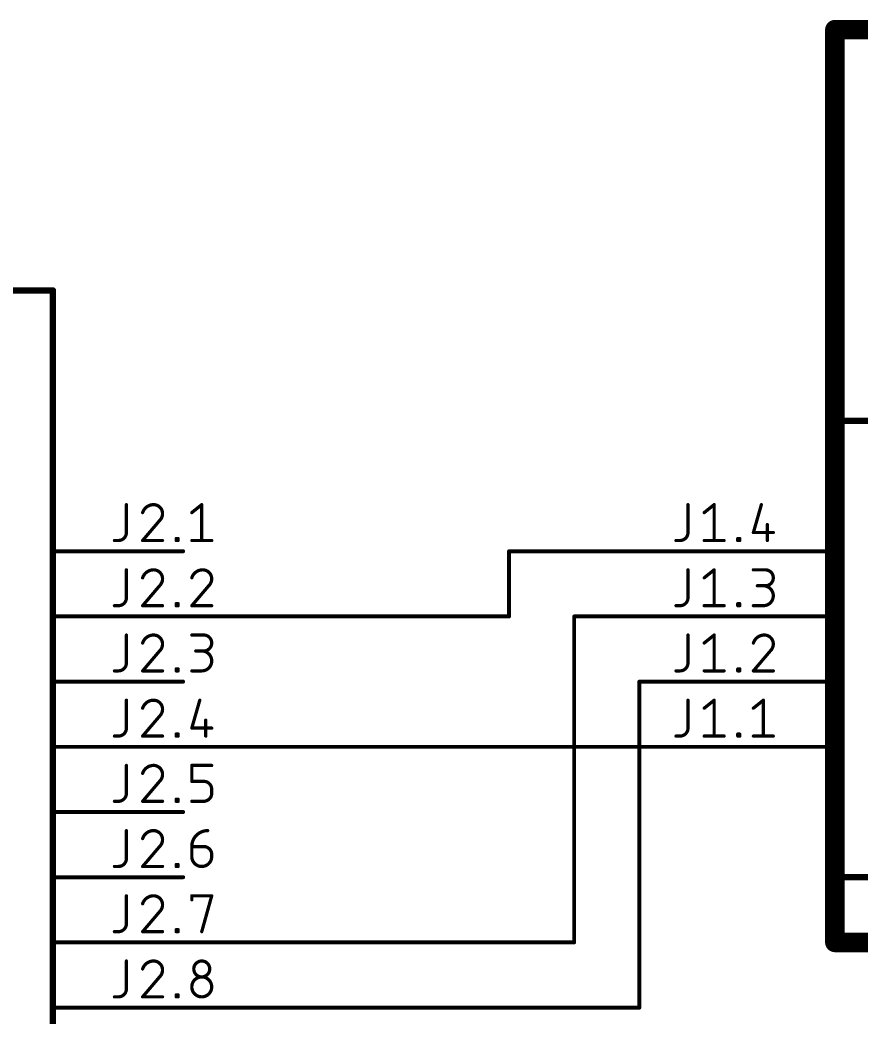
# Model space of a CAD drawing. Extents: x -56 to 205, y -3 to 177.
# Drawn here: x 80 to 112.78, y 65.67 to 104.52 of the extents above; entities that cross this region are included whole.
import ezdxf

# ---------------------------------------------------------------- set-up
doc = ezdxf.new("R2010")
doc.units = 0
for name, color, linetype in [('90', 214, 'CONTINUOUS'), ('91', 94, 'CONTINUOUS'), ('94', 14, 'CONTINUOUS'), ('95', 250, 'CONTINUOUS')]:
    doc.layers.add(name, color=color, linetype=linetype)

msp = doc.modelspace()

# ---------------------------------------------------------------- linework, layer by layer
at = {"layer": '90', "const_width": 0.762}
for points in [[(187.96, 104.14), (111.76, 104.14)], [(111.76, 104.14), (111.76, 68.58)], [(111.76, 68.58), (187.96, 68.58)]]:
    msp.add_lwpolyline(points, dxfattribs=at)
at = {"layer": '90', "const_width": 0.381}
for points in [[(111.76, 104.3305, 1), (111.76, 103.9495)], [(111.9505, 104.14, 1), (111.5695, 104.14)], [(111.76, 68.7705, 1), (111.76, 68.3895)], [(111.5695, 68.58, 1), (111.9505, 68.58)]]:
    msp.add_lwpolyline(points, format="xyb", dxfattribs=at)
at = {"layer": '91', "const_width": 0.1524}
for points in [[(106.68, 83.82), (99.06, 83.82)], [(99.06, 83.82), (99.06, 81.28)], [(99.06, 81.28), (86.36, 81.28)], [(106.68, 81.28), (101.6, 81.28)], [(101.6, 81.28), (101.6, 68.58)], [(104.14, 66.04), (104.14, 78.74)], [(104.14, 78.74), (106.68, 78.74)], [(86.36, 76.2), (106.68, 76.2)], [(101.6, 68.58), (86.36, 68.58)], [(86.36, 66.04), (104.14, 66.04)]]:
    msp.add_lwpolyline(points, dxfattribs=at)
at = {"layer": '91', "const_width": 0.0762}
for points in [[(99.06, 83.8581, 1), (99.06, 83.7819)], [(99.0981, 83.82, 1), (99.0219, 83.82)], [(106.68, 83.7819, 1), (106.68, 83.8581)], [(86.36, 81.3181, 1), (86.36, 81.2419)], [(99.0219, 81.28, 1), (99.0981, 81.28)], [(99.06, 81.2419, 1), (99.06, 81.3181)], [(101.6, 81.3181, 1), (101.6, 81.2419)], [(101.6381, 81.28, 1), (101.5619, 81.28)], [(106.68, 81.2419, 1), (106.68, 81.3181)], [(104.1781, 78.74, 1), (104.1019, 78.74)], [(104.14, 78.7781, 1), (104.14, 78.7019)], [(106.68, 78.7019, 1), (106.68, 78.7781)], [(86.36, 76.2381, 1), (86.36, 76.1619)], [(106.68, 76.1619, 1), (106.68, 76.2381)], [(86.36, 68.6181, 1), (86.36, 68.5419)], [(101.5619, 68.58, 1), (101.6381, 68.58)], [(101.6, 68.5419, 1), (101.6, 68.6181)], [(86.36, 66.0781, 1), (86.36, 66.0019)], [(104.1019, 66.04, 1), (104.1781, 66.04)], [(104.14, 66.0019, 1), (104.14, 66.0781)]]:
    msp.add_lwpolyline(points, format="xyb", dxfattribs=at)
at = {"layer": '94'}
for points, const_width in [([(53.34, 93.98), (81.28, 93.98)], 0.254), ([(81.28, 93.98), (81.28, 35.56)], 0.254), ([(111.76, 88.9), (170.18, 88.9)], 0.254), ([(111.76, 71.12), (111.76, 88.9)], 0.254), ([(86.36, 83.82), (81.28, 83.82)], 0.1524), ([(106.68, 83.82), (111.76, 83.82)], 0.1524), ([(86.36, 81.28), (81.28, 81.28)], 0.1524), ([(106.68, 81.28), (111.76, 81.28)], 0.1524), ([(86.36, 78.74), (81.28, 78.74)], 0.1524), ([(106.68, 78.74), (111.76, 78.74)], 0.1524), ([(86.36, 76.2), (81.28, 76.2)], 0.1524), ([(106.68, 76.2), (111.76, 76.2)], 0.1524), ([(86.36, 73.66), (81.28, 73.66)], 0.1524), ([(86.36, 71.12), (81.28, 71.12)], 0.1524), ([(170.18, 71.12), (111.76, 71.12)], 0.254), ([(86.36, 68.58), (81.28, 68.58)], 0.1524), ([(86.36, 66.04), (81.28, 66.04)], 0.1524)]:
    msp.add_lwpolyline(points, dxfattribs=dict(at, const_width=const_width))
for points, const_width in [([(81.3435, 93.98, 1), (81.2165, 93.98)], 0.127), ([(81.28, 93.9165, 1), (81.28, 94.0435)], 0.127), ([(111.76, 88.9635, 1), (111.76, 88.8365)], 0.127), ([(111.8235, 88.9, 1), (111.6965, 88.9)], 0.127), ([(81.28, 83.8581, 1), (81.28, 83.7819)], 0.0762), ([(86.36, 83.7819, 1), (86.36, 83.8581)], 0.0762), ([(106.68, 83.8581, 1), (106.68, 83.7819)], 0.0762), ([(111.76, 83.7819, 1), (111.76, 83.8581)], 0.0762), ([(81.28, 81.3181, 1), (81.28, 81.2419)], 0.0762), ([(86.36, 81.2419, 1), (86.36, 81.3181)], 0.0762), ([(106.68, 81.3181, 1), (106.68, 81.2419)], 0.0762), ([(111.76, 81.2419, 1), (111.76, 81.3181)], 0.0762), ([(81.28, 78.7781, 1), (81.28, 78.7019)], 0.0762), ([(86.36, 78.7019, 1), (86.36, 78.7781)], 0.0762), ([(106.68, 78.7781, 1), (106.68, 78.7019)], 0.0762), ([(111.76, 78.7019, 1), (111.76, 78.7781)], 0.0762), ([(81.28, 76.2381, 1), (81.28, 76.1619)], 0.0762), ([(86.36, 76.1619, 1), (86.36, 76.2381)], 0.0762), ([(106.68, 76.2381, 1), (106.68, 76.1619)], 0.0762), ([(111.76, 76.1619, 1), (111.76, 76.2381)], 0.0762), ([(81.28, 73.6981, 1), (81.28, 73.6219)], 0.0762), ([(86.36, 73.6219, 1), (86.36, 73.6981)], 0.0762), ([(81.28, 71.1581, 1), (81.28, 71.0819)], 0.0762), ([(86.36, 71.0819, 1), (86.36, 71.1581)], 0.0762), ([(111.76, 71.1835, 1), (111.76, 71.0565)], 0.127), ([(111.6965, 71.12, 1), (111.8235, 71.12)], 0.127), ([(81.28, 68.6181, 1), (81.28, 68.5419)], 0.0762), ([(86.36, 68.5419, 1), (86.36, 68.6181)], 0.0762), ([(81.28, 66.0781, 1), (81.28, 66.0019)], 0.0762), ([(86.36, 66.0019, 1), (86.36, 66.0781)], 0.0762)]:
    msp.add_lwpolyline(points, format="xyb", dxfattribs=dict(at, const_width=const_width))
at = {"layer": '95'}
for points, const_width in [([(84.1777, 85.6361, 1), (84.1142, 85.6361)], 0.0635), ([(85.2056, 85.6361, 0.3252), (84.7787, 85.3257)], 0.127), ([(85.2056, 85.6679, 1), (85.2056, 85.6043)], 0.0635), ([(85.5549, 85.2869, 0.4142), (85.2056, 85.6361)], 0.127), ([(85.2056, 85.6044, 1), (85.2056, 85.6678)], 0.0635), ([(87.1149, 85.6361, 1), (87.0514, 85.6361)], 0.0635), ([(87.103, 85.6113, 1), (87.0634, 85.6609)], 0.0635), ([(106.0662, 85.6361, 1), (106.0027, 85.6361)], 0.0635), ([(107.087, 85.6361, 1), (107.0235, 85.6361)], 0.0635), ([(107.0751, 85.6113, 1), (107.0354, 85.6609)], 0.0635), ([(108.9246, 85.6274, 1), (108.8635, 85.6448)], 0.0635), ([(84.7485, 85.3354, 1), (84.8089, 85.3159)], 0.0635), ([(85.4384, 85.0152, 0.2053), (85.5549, 85.2869)], 0.127), ([(85.5866, 85.2868, 1), (85.5231, 85.2869)], 0.0635), ([(85.5231, 85.2869, 1), (85.5866, 85.2869)], 0.0635), ([(86.6753, 85.3504, 1), (86.715, 85.3009)], 0.0635), ([(106.6474, 85.3504, 1), (106.687, 85.3009)], 0.0635), ([(85.4165, 85.0382, 1), (85.4603, 84.9922)], 0.0635), ([(85.4626, 84.9946, 1), (85.4142, 85.0358)], 0.0635), ([(109.1586, 84.86, 1), (109.0951, 84.86)], 0.0635), ([(83.8355, 84.2391, 0.4142), (84.146, 84.5495)], 0.127), ([(84.1777, 84.5495, 1), (84.1142, 84.5495)], 0.0635), ([(84.1142, 84.5495, 1), (84.1777, 84.5495)], 0.0635), ([(86.1179, 84.3167, 1), (86.0544, 84.3167)], 0.0635), ([(86.0862, 84.3485, 1), (86.0862, 84.285)], 0.0635), ([(86.1956, 84.3167, 1), (86.1321, 84.3167)], 0.0635), ([(86.1638, 84.285, 1), (86.1638, 84.3485)], 0.0635), ([(105.724, 84.2391, 0.4142), (106.0344, 84.5495)], 0.127), ([(106.0662, 84.5495, 1), (106.0027, 84.5495)], 0.0635), ([(106.0027, 84.5495, 1), (106.0662, 84.5495)], 0.0635), ([(107.9746, 84.3485, 1), (107.9746, 84.285)], 0.0635), ([(108.0064, 84.3167, 1), (107.9429, 84.3167)], 0.0635), ([(108.084, 84.3167, 1), (108.0205, 84.3167)], 0.0635), ([(108.0523, 84.285, 1), (108.0523, 84.3485)], 0.0635), ([(108.5836, 84.5813, 1), (108.5836, 84.5178)], 0.0635), ([(108.5531, 84.5583, 1), (108.6141, 84.5408)], 0.0635), ([(109.3597, 84.5178, 1), (109.3597, 84.5813)], 0.0635), ([(83.6803, 84.2709, 1), (83.6803, 84.2074)], 0.0635), ([(83.8355, 84.2709, 1), (83.8355, 84.2074)], 0.0635), ([(83.8355, 84.2074, 1), (83.8355, 84.2709)], 0.0635), ([(84.7787, 84.2709, 1), (84.7787, 84.2074)], 0.0635), ([(84.7546, 84.2597, 1), (84.8029, 84.2185)], 0.0635), ([(85.5549, 84.2074, 1), (85.5549, 84.2709)], 0.0635), ([(86.0544, 84.2391, 1), (86.1179, 84.2391)], 0.0635), ([(86.0862, 84.2709, 1), (86.0862, 84.2074)], 0.0635), ([(86.1321, 84.2391, 1), (86.1956, 84.2391)], 0.0635), ([(86.1638, 84.2074, 1), (86.1638, 84.2709)], 0.0635), ([(86.6951, 84.2709, 1), (86.6951, 84.2074)], 0.0635), ([(87.0514, 84.2391, 1), (87.1149, 84.2391)], 0.0635), ([(87.4712, 84.2074, 1), (87.4712, 84.2709)], 0.0635), ([(105.5688, 84.2709, 1), (105.5688, 84.2074)], 0.0635), ([(105.724, 84.2709, 1), (105.724, 84.2074)], 0.0635), ([(105.724, 84.2074, 1), (105.724, 84.2709)], 0.0635), ([(106.6672, 84.2709, 1), (106.6672, 84.2074)], 0.0635), ([(107.0235, 84.2391, 1), (107.087, 84.2391)], 0.0635), ([(107.4433, 84.2074, 1), (107.4433, 84.2709)], 0.0635), ([(107.9746, 84.2709, 1), (107.9746, 84.2074)], 0.0635), ([(107.9429, 84.2391, 1), (108.0064, 84.2391)], 0.0635), ([(108.0205, 84.2391, 1), (108.084, 84.2391)], 0.0635), ([(108.0523, 84.2074, 1), (108.0523, 84.2709)], 0.0635), ([(109.0951, 84.2391, 1), (109.1586, 84.2391)], 0.0635), ([(84.1777, 83.0961, 1), (84.1142, 83.0961)], 0.0635), ([(85.2056, 83.0961, 0.3252), (84.7787, 82.7857)], 0.127), ([(85.5549, 82.7469, 0.4142), (85.2056, 83.0961)], 0.127), ([(85.2056, 83.1279, 1), (85.2056, 83.0644)], 0.0635), ([(85.2056, 83.0644, 1), (85.2056, 83.1278)], 0.0635), ([(87.122, 83.0961, 0.3252), (86.6951, 82.7857)], 0.127), ([(87.4712, 82.7469, 0.4142), (87.122, 83.0961)], 0.127), ([(87.122, 83.1279, 1), (87.122, 83.0644)], 0.0635), ([(87.122, 83.0644, 1), (87.122, 83.1278)], 0.0635), ([(106.0662, 83.0961, 1), (106.0027, 83.0961)], 0.0635), ([(107.087, 83.0961, 1), (107.0235, 83.0961)], 0.0635), ([(107.0751, 83.0713, 1), (107.0354, 83.1209)], 0.0635), ([(108.5836, 83.1279, 1), (108.5836, 83.0644)], 0.0635), ([(109.0493, 82.4752, 1), (109.0493, 83.0961)], 0.127), ([(109.0493, 83.1279, 1), (109.0493, 83.0644)], 0.0635), ([(109.0493, 83.0644, 1), (109.0493, 83.1279)], 0.0635), ([(84.7485, 82.7954, 1), (84.8089, 82.7759)], 0.0635), ([(85.4384, 82.4752, 0.2053), (85.5549, 82.7469)], 0.127), ([(85.5866, 82.7468, 1), (85.5231, 82.7469)], 0.0635), ([(85.5231, 82.7469, 1), (85.5866, 82.7469)], 0.0635), ([(86.6649, 82.7954, 1), (86.7253, 82.7759)], 0.0635), ([(87.3548, 82.4752, 0.2053), (87.4712, 82.7469)], 0.127), ([(87.503, 82.7468, 1), (87.4395, 82.7469)], 0.0635), ([(87.4395, 82.7469, 1), (87.503, 82.7469)], 0.0635), ([(106.6474, 82.8104, 1), (106.687, 82.7609)], 0.0635), ([(85.4165, 82.4982, 1), (85.4603, 82.4522)], 0.0635), ([(85.4626, 82.4546, 1), (85.4142, 82.4958)], 0.0635), ([(87.3329, 82.4982, 1), (87.3767, 82.4522)], 0.0635), ([(87.379, 82.4546, 1), (87.3306, 82.4958)], 0.0635), ([(108.7388, 82.507, 1), (108.7388, 82.4435)], 0.0635), ([(108.9716, 82.507, 1), (108.9716, 82.4435)], 0.0635), ([(108.9716, 81.6991, 1), (108.9716, 82.4752)], 0.127), ([(109.0493, 82.507, 1), (109.0493, 82.4435)], 0.0635), ([(109.0493, 82.4435, 1), (109.0493, 82.507)], 0.0635), ([(83.8355, 81.6991, 0.4142), (84.146, 82.0095)], 0.127), ([(84.1777, 82.0095, 1), (84.1142, 82.0095)], 0.0635), ([(84.1142, 82.0095, 1), (84.1777, 82.0095)], 0.0635), ([(105.724, 81.6991, 0.4142), (106.0344, 82.0095)], 0.127), ([(106.0662, 82.0095, 1), (106.0027, 82.0095)], 0.0635), ([(106.0027, 82.0095, 1), (106.0662, 82.0095)], 0.0635), ([(83.6803, 81.7309, 1), (83.6803, 81.6673)], 0.0635), ([(83.8355, 81.7309, 1), (83.8355, 81.6673)], 0.0635), ([(83.8355, 81.6673, 1), (83.8355, 81.7309)], 0.0635), ([(84.7787, 81.7309, 1), (84.7787, 81.6673)], 0.0635), ([(84.7546, 81.7197, 1), (84.8029, 81.6785)], 0.0635), ([(85.5549, 81.6673, 1), (85.5549, 81.7309)], 0.0635), ([(86.1179, 81.7767, 1), (86.0544, 81.7767)], 0.0635), ([(86.0862, 81.7309, 1), (86.0862, 81.6673)], 0.0635), ([(86.0544, 81.6991, 1), (86.1179, 81.6991)], 0.0635), ([(86.0862, 81.8085, 1), (86.0862, 81.745)], 0.0635), ([(86.1956, 81.7767, 1), (86.1321, 81.7767)], 0.0635), ([(86.1321, 81.6991, 1), (86.1956, 81.6991)], 0.0635), ([(86.1638, 81.745, 1), (86.1638, 81.8085)], 0.0635), ([(86.1638, 81.6673, 1), (86.1638, 81.7309)], 0.0635), ([(86.6951, 81.7309, 1), (86.6951, 81.6673)], 0.0635), ([(86.6709, 81.7197, 1), (86.7193, 81.6785)], 0.0635), ([(87.4712, 81.6673, 1), (87.4712, 81.7309)], 0.0635), ([(105.5688, 81.7309, 1), (105.5688, 81.6673)], 0.0635), ([(105.724, 81.7309, 1), (105.724, 81.6673)], 0.0635), ([(105.724, 81.6673, 1), (105.724, 81.7309)], 0.0635), ([(106.6672, 81.7309, 1), (106.6672, 81.6673)], 0.0635), ([(107.0235, 81.6991, 1), (107.087, 81.6991)], 0.0635), ([(107.4433, 81.6673, 1), (107.4433, 81.7309)], 0.0635), ([(107.9746, 81.7309, 1), (107.9746, 81.6673)], 0.0635), ([(108.0064, 81.7767, 1), (107.9429, 81.7767)], 0.0635), ([(107.9746, 81.8085, 1), (107.9746, 81.745)], 0.0635), ([(107.9429, 81.6991, 1), (108.0064, 81.6991)], 0.0635), ([(108.084, 81.7767, 1), (108.0205, 81.7767)], 0.0635), ([(108.0205, 81.6991, 1), (108.084, 81.6991)], 0.0635), ([(108.0523, 81.745, 1), (108.0523, 81.8085)], 0.0635), ([(108.0523, 81.6673, 1), (108.0523, 81.7309)], 0.0635), ([(108.5836, 81.7309, 1), (108.5836, 81.6673)], 0.0635), ([(108.9716, 81.7309, 1), (108.9716, 81.6673)], 0.0635), ([(108.9716, 81.6673, 1), (108.9716, 81.7309)], 0.0635), ([(84.1777, 80.5561, 1), (84.1142, 80.5561)], 0.0635), ([(85.2056, 80.5561, 0.3252), (84.7787, 80.2457)], 0.127), ([(85.2056, 80.5879, 1), (85.2056, 80.5243)], 0.0635), ([(85.5549, 80.2069, 0.4142), (85.2056, 80.5561)], 0.127), ([(85.2056, 80.5244, 1), (85.2056, 80.5878)], 0.0635), ([(86.6951, 80.5879, 1), (86.6951, 80.5243)], 0.0635), ([(87.1608, 80.5879, 1), (87.1608, 80.5243)], 0.0635), ([(87.1608, 79.9352, 1), (87.1608, 80.5561)], 0.127), ([(87.1608, 80.5243, 1), (87.1608, 80.5879)], 0.0635), ([(106.0662, 80.5561, 1), (106.0027, 80.5561)], 0.0635), ([(107.087, 80.5561, 1), (107.0235, 80.5561)], 0.0635), ([(107.0751, 80.5313, 1), (107.0354, 80.5809)], 0.0635), ([(109.0105, 80.5561, 0.3252), (108.5836, 80.2457)], 0.127), ([(109.0105, 80.5879, 1), (109.0105, 80.5243)], 0.0635), ([(109.3597, 80.2069, 0.4142), (109.0105, 80.5561)], 0.127), ([(109.0105, 80.5244, 1), (109.0104, 80.5878)], 0.0635), ([(84.7485, 80.2554, 1), (84.8089, 80.2359)], 0.0635), ([(85.4384, 79.9352, 0.2053), (85.5549, 80.2069)], 0.127), ([(85.5866, 80.2068, 1), (85.5231, 80.2069)], 0.0635), ([(85.5231, 80.2069, 1), (85.5866, 80.2069)], 0.0635), ([(106.6474, 80.2704, 1), (106.687, 80.2209)], 0.0635), ([(108.5534, 80.2554, 1), (108.6138, 80.2359)], 0.0635), ([(109.2433, 79.9352, 0.2053), (109.3597, 80.2069)], 0.127), ([(109.3914, 80.2068, 1), (109.328, 80.2069)], 0.0635), ([(109.328, 80.2069, 1), (109.3915, 80.2069)], 0.0635), ([(85.4165, 79.9582, 1), (85.4603, 79.9122)], 0.0635), ([(85.4626, 79.9146, 1), (85.4142, 79.9558)], 0.0635), ([(86.8504, 79.967, 1), (86.8504, 79.9035)], 0.0635), ([(87.0832, 79.967, 1), (87.0832, 79.9035)], 0.0635), ([(87.0832, 79.1591, 1), (87.0832, 79.9352)], 0.127), ([(87.1608, 79.967, 1), (87.1608, 79.9035)], 0.0635), ([(87.1608, 79.9035, 1), (87.1608, 79.967)], 0.0635), ([(109.2214, 79.9582, 1), (109.2652, 79.9122)], 0.0635), ([(109.2675, 79.9146, 1), (109.2191, 79.9558)], 0.0635), ([(83.8355, 79.1591, 0.4142), (84.146, 79.4695)], 0.127), ([(84.1777, 79.4695, 1), (84.1142, 79.4695)], 0.0635), ([(84.1142, 79.4695, 1), (84.1777, 79.4695)], 0.0635), ([(86.1179, 79.2367, 1), (86.0544, 79.2367)], 0.0635), ([(86.0862, 79.2685, 1), (86.0862, 79.205)], 0.0635), ([(86.1956, 79.2367, 1), (86.1321, 79.2367)], 0.0635), ([(86.1638, 79.205, 1), (86.1638, 79.2685)], 0.0635), ([(105.724, 79.1591, 0.4142), (106.0344, 79.4695)], 0.127), ([(106.0662, 79.4695, 1), (106.0027, 79.4695)], 0.0635), ([(106.0027, 79.4695, 1), (106.0662, 79.4695)], 0.0635), ([(107.9746, 79.2685, 1), (107.9746, 79.205)], 0.0635), ([(108.0064, 79.2367, 1), (107.9429, 79.2367)], 0.0635), ([(108.084, 79.2367, 1), (108.0205, 79.2367)], 0.0635), ([(108.0523, 79.205, 1), (108.0523, 79.2685)], 0.0635), ([(83.6803, 79.1909, 1), (83.6803, 79.1274)], 0.0635), ([(83.8355, 79.1909, 1), (83.8355, 79.1274)], 0.0635), ([(83.8355, 79.1274, 1), (83.8355, 79.1909)], 0.0635), ([(84.7787, 79.1909, 1), (84.7787, 79.1274)], 0.0635), ([(84.7546, 79.1797, 1), (84.8029, 79.1385)], 0.0635), ([(85.5549, 79.1274, 1), (85.5549, 79.1909)], 0.0635), ([(86.0544, 79.1591, 1), (86.1179, 79.1591)], 0.0635), ([(86.0862, 79.1909, 1), (86.0862, 79.1274)], 0.0635), ([(86.1321, 79.1591, 1), (86.1956, 79.1591)], 0.0635), ([(86.1638, 79.1274, 1), (86.1638, 79.1909)], 0.0635), ([(86.6951, 79.1909, 1), (86.6951, 79.1274)], 0.0635), ([(87.0832, 79.1909, 1), (87.0832, 79.1274)], 0.0635), ([(87.0832, 79.1274, 1), (87.0832, 79.1909)], 0.0635), ([(105.5688, 79.1909, 1), (105.5688, 79.1274)], 0.0635), ([(105.724, 79.1909, 1), (105.724, 79.1274)], 0.0635), ([(105.724, 79.1274, 1), (105.724, 79.1909)], 0.0635), ([(106.6672, 79.1909, 1), (106.6672, 79.1274)], 0.0635), ([(107.0235, 79.1591, 1), (107.087, 79.1591)], 0.0635), ([(107.4433, 79.1274, 1), (107.4433, 79.1909)], 0.0635), ([(107.9746, 79.1909, 1), (107.9746, 79.1274)], 0.0635), ([(107.9429, 79.1591, 1), (108.0064, 79.1591)], 0.0635), ([(108.0205, 79.1591, 1), (108.084, 79.1591)], 0.0635), ([(108.0523, 79.1274, 1), (108.0523, 79.1909)], 0.0635), ([(108.5836, 79.1909, 1), (108.5836, 79.1274)], 0.0635), ([(108.5594, 79.1797, 1), (108.6078, 79.1385)], 0.0635), ([(109.3597, 79.1274, 1), (109.3597, 79.1909)], 0.0635), ([(84.1777, 78.0161, 1), (84.1142, 78.0161)], 0.0635), ([(85.2056, 78.0161, 0.3252), (84.7787, 77.7057)], 0.127), ([(84.7485, 77.7154, 1), (84.8089, 77.6959)], 0.0635), ([(85.2056, 78.0479, 1), (85.2056, 77.9844)], 0.0635), ([(85.5549, 77.6669, 0.4142), (85.2056, 78.0161)], 0.127), ([(85.2056, 77.9844, 1), (85.2056, 78.0478)], 0.0635), ([(85.4384, 77.3952, 0.2053), (85.5549, 77.6669)], 0.127), ([(85.5866, 77.6668, 1), (85.5231, 77.6669)], 0.0635), ([(85.5231, 77.6669, 1), (85.5866, 77.6669)], 0.0635), ([(87.0361, 78.0074, 1), (86.9751, 78.0248)], 0.0635), ([(106.0662, 78.0161, 1), (106.0027, 78.0161)], 0.0635), ([(106.6474, 77.7304, 1), (106.687, 77.6809)], 0.0635), ([(107.087, 78.0161, 1), (107.0235, 78.0161)], 0.0635), ([(107.0751, 77.9913, 1), (107.0354, 78.0409)], 0.0635), ([(108.5638, 77.7304, 1), (108.6034, 77.6809)], 0.0635), ([(109.0034, 78.0161, 1), (108.9399, 78.0161)], 0.0635), ([(108.9915, 77.9913, 1), (108.9518, 78.0409)], 0.0635), ([(85.4165, 77.4182, 1), (85.4603, 77.3722)], 0.0635), ([(85.4626, 77.3746, 1), (85.4142, 77.4158)], 0.0635), ([(83.8355, 76.6191, 0.4142), (84.146, 76.9295)], 0.127), ([(84.1777, 76.9295, 1), (84.1142, 76.9295)], 0.0635), ([(84.1142, 76.9295, 1), (84.1777, 76.9295)], 0.0635), ([(86.6951, 76.9613, 1), (86.6951, 76.8978)], 0.0635), ([(86.6646, 76.9383, 1), (86.7257, 76.9208)], 0.0635), ([(87.2702, 77.24, 1), (87.2067, 77.24)], 0.0635), ([(87.4712, 76.8978, 1), (87.4712, 76.9613)], 0.0635), ([(105.724, 76.6191, 0.4142), (106.0344, 76.9295)], 0.127), ([(106.0662, 76.9295, 1), (106.0027, 76.9295)], 0.0635), ([(106.0027, 76.9295, 1), (106.0662, 76.9295)], 0.0635), ([(83.6803, 76.6509, 1), (83.6803, 76.5874)], 0.0635), ([(83.8355, 76.6509, 1), (83.8355, 76.5874)], 0.0635), ([(83.8355, 76.5874, 1), (83.8355, 76.6509)], 0.0635), ([(84.7787, 76.6509, 1), (84.7787, 76.5874)], 0.0635), ([(84.7546, 76.6397, 1), (84.8029, 76.5985)], 0.0635), ([(85.5549, 76.5874, 1), (85.5549, 76.6509)], 0.0635), ([(86.1179, 76.6967, 1), (86.0544, 76.6967)], 0.0635), ([(86.0544, 76.6191, 1), (86.1179, 76.6191)], 0.0635), ([(86.0862, 76.7285, 1), (86.0862, 76.665)], 0.0635), ([(86.0862, 76.6509, 1), (86.0862, 76.5874)], 0.0635), ([(86.1956, 76.6967, 1), (86.1321, 76.6967)], 0.0635), ([(86.1321, 76.6191, 1), (86.1956, 76.6191)], 0.0635), ([(86.1638, 76.665, 1), (86.1638, 76.7285)], 0.0635), ([(86.1638, 76.5874, 1), (86.1638, 76.6509)], 0.0635), ([(87.2067, 76.6191, 1), (87.2702, 76.6191)], 0.0635), ([(105.5688, 76.6509, 1), (105.5688, 76.5874)], 0.0635), ([(105.724, 76.6509, 1), (105.724, 76.5874)], 0.0635), ([(105.724, 76.5874, 1), (105.724, 76.6509)], 0.0635), ([(106.6672, 76.6509, 1), (106.6672, 76.5874)], 0.0635), ([(107.0235, 76.6191, 1), (107.087, 76.6191)], 0.0635), ([(107.4433, 76.5874, 1), (107.4433, 76.6509)], 0.0635), ([(108.0064, 76.6967, 1), (107.9429, 76.6967)], 0.0635), ([(107.9746, 76.7285, 1), (107.9746, 76.665)], 0.0635), ([(107.9746, 76.6509, 1), (107.9746, 76.5874)], 0.0635), ([(107.9429, 76.6191, 1), (108.0064, 76.6191)], 0.0635), ([(108.084, 76.6967, 1), (108.0205, 76.6967)], 0.0635), ([(108.0205, 76.6191, 1), (108.084, 76.6191)], 0.0635), ([(108.0523, 76.665, 1), (108.0523, 76.7285)], 0.0635), ([(108.0523, 76.5874, 1), (108.0523, 76.6509)], 0.0635), ([(108.5836, 76.6509, 1), (108.5836, 76.5874)], 0.0635), ([(108.9399, 76.6191, 1), (109.0034, 76.6191)], 0.0635), ([(109.3597, 76.5874, 1), (109.3597, 76.6509)], 0.0635), ([(84.1777, 75.4761, 1), (84.1142, 75.4761)], 0.0635), ([(85.2056, 75.4761, 0.3252), (84.7787, 75.1657)], 0.127), ([(85.2056, 75.5079, 1), (85.2056, 75.4444)], 0.0635), ([(85.5549, 75.1269, 0.4142), (85.2056, 75.4761)], 0.127), ([(85.2056, 75.4444, 1), (85.2056, 75.5078)], 0.0635), ([(86.6951, 75.5079, 1), (86.6951, 75.4444)], 0.0635), ([(86.7269, 75.4761, 1), (86.6634, 75.4761)], 0.0635), ([(87.4712, 75.4444, 1), (87.4712, 75.5079)], 0.0635), ([(84.7485, 75.1754, 1), (84.8089, 75.1559)], 0.0635), ([(85.4384, 74.8552, 0.2053), (85.5549, 75.1269)], 0.127), ([(85.5866, 75.1268, 1), (85.5231, 75.1269)], 0.0635), ([(85.5231, 75.1269, 1), (85.5866, 75.1269)], 0.0635), ([(85.4165, 74.8782, 1), (85.4603, 74.8322)], 0.0635), ([(85.4626, 74.8346, 1), (85.4142, 74.8758)], 0.0635), ([(86.6951, 74.887, 1), (86.6951, 74.8235)], 0.0635), ([(86.6634, 74.8552, 1), (86.7269, 74.8552)], 0.0635), ([(87.1608, 74.887, 1), (87.1608, 74.8235)], 0.0635), ([(87.4712, 74.5448, 0.4142), (87.1608, 74.8552)], 0.127), ([(87.1608, 74.8235, 1), (87.1608, 74.887)], 0.0635), ([(87.503, 74.5448, 1), (87.4395, 74.5448)], 0.0635), ([(83.8355, 74.0791, 0.4142), (84.146, 74.3895)], 0.127), ([(84.1777, 74.3895, 1), (84.1142, 74.3895)], 0.0635), ([(84.1142, 74.3895, 1), (84.1777, 74.3895)], 0.0635), ([(86.1179, 74.1567, 1), (86.0544, 74.1567)], 0.0635), ([(86.0862, 74.1885, 1), (86.0862, 74.125)], 0.0635), ([(86.1956, 74.1567, 1), (86.1321, 74.1567)], 0.0635), ([(86.1638, 74.125, 1), (86.1638, 74.1885)], 0.0635), ([(87.1608, 74.0791, 0.4142), (87.4712, 74.3895)], 0.127), ([(87.4395, 74.5448, 1), (87.503, 74.5448)], 0.0635), ([(87.503, 74.3895, 1), (87.4395, 74.3895)], 0.0635), ([(87.4395, 74.3895, 1), (87.503, 74.3895)], 0.0635), ([(83.6803, 74.1108, 1), (83.6803, 74.0473)], 0.0635), ([(83.8355, 74.1108, 1), (83.8355, 74.0473)], 0.0635), ([(83.8355, 74.0473, 1), (83.8355, 74.1108)], 0.0635), ([(84.7787, 74.1108, 1), (84.7787, 74.0473)], 0.0635), ([(84.7546, 74.0997, 1), (84.8029, 74.0585)], 0.0635), ([(85.5549, 74.0473, 1), (85.5549, 74.1108)], 0.0635), ([(86.0544, 74.0791, 1), (86.1179, 74.0791)], 0.0635), ([(86.0862, 74.1108, 1), (86.0862, 74.0473)], 0.0635), ([(86.1321, 74.0791, 1), (86.1956, 74.0791)], 0.0635), ([(86.1638, 74.0473, 1), (86.1638, 74.1108)], 0.0635), ([(86.6951, 74.1108, 1), (86.6951, 74.0473)], 0.0635), ([(87.1608, 74.1108, 1), (87.1608, 74.0473)], 0.0635), ([(87.1608, 74.0473, 1), (87.1608, 74.1108)], 0.0635), ([(84.1777, 72.9361, 1), (84.1142, 72.9361)], 0.0635), ([(85.2056, 72.9361, 0.3252), (84.7787, 72.6257)], 0.127), ([(84.7485, 72.6354, 1), (84.8089, 72.6159)], 0.0635), ([(85.2056, 72.9679, 1), (85.2056, 72.9044)], 0.0635), ([(85.5549, 72.5868, 0.4142), (85.2056, 72.9361)], 0.127), ([(85.2056, 72.9044, 1), (85.2056, 72.9678)], 0.0635), ([(85.4384, 72.3152, 0.2053), (85.5549, 72.5868)], 0.127), ([(85.5866, 72.5868, 1), (85.5231, 72.5869)], 0.0635), ([(87.316, 72.9361, 0.4142), (86.6951, 72.3152)], 0.127), ([(87.316, 72.9044, 1), (87.316, 72.9678)], 0.0635), ([(85.4165, 72.3382, 1), (85.4603, 72.2922)], 0.0635), ([(85.4626, 72.2946, 1), (85.4142, 72.3358)], 0.0635), ([(85.5231, 72.5868, 1), (85.5866, 72.5868)], 0.0635), ([(86.6951, 72.347, 1), (86.6951, 72.2835)], 0.0635), ([(86.7269, 72.3152, 1), (86.6634, 72.3152)], 0.0635), ([(86.6634, 72.3152, 1), (86.7269, 72.3152)], 0.0635), ([(87.4712, 72.0048, 0.4142), (87.1608, 72.3152)], 0.127), ([(87.1608, 72.347, 1), (87.1608, 72.2835)], 0.0635), ([(87.1608, 72.2835, 1), (87.1608, 72.347)], 0.0635), ([(83.8355, 71.5391, 0.4142), (84.146, 71.8495)], 0.127), ([(84.1777, 71.8495, 1), (84.1142, 71.8495)], 0.0635), ([(84.1142, 71.8495, 1), (84.1777, 71.8495)], 0.0635), ([(86.6951, 71.9272, 1), (87.4712, 71.9272)], 0.127), ([(86.7269, 71.9272, 1), (86.6634, 71.9272)], 0.0635), ([(86.6634, 71.9272, 1), (86.7269, 71.9272)], 0.0635), ([(87.503, 72.0048, 1), (87.4395, 72.0048)], 0.0635), ([(87.4395, 72.0048, 1), (87.503, 72.0048)], 0.0635), ([(87.503, 71.9272, 1), (87.4395, 71.9272)], 0.0635), ([(87.4395, 71.9272, 1), (87.503, 71.9272)], 0.0635), ([(83.6803, 71.5709, 1), (83.6803, 71.5074)], 0.0635), ([(83.8355, 71.5709, 1), (83.8355, 71.5074)], 0.0635), ([(83.8355, 71.5074, 1), (83.8355, 71.5709)], 0.0635), ([(84.7787, 71.5709, 1), (84.7787, 71.5074)], 0.0635), ([(84.7546, 71.5597, 1), (84.8029, 71.5185)], 0.0635), ([(85.5549, 71.5074, 1), (85.5549, 71.5709)], 0.0635), ([(86.1179, 71.6167, 1), (86.0544, 71.6167)], 0.0635), ([(86.0544, 71.5391, 1), (86.1179, 71.5391)], 0.0635), ([(86.0862, 71.6485, 1), (86.0862, 71.585)], 0.0635), ([(86.0862, 71.5709, 1), (86.0862, 71.5074)], 0.0635), ([(86.1956, 71.6167, 1), (86.1321, 71.6167)], 0.0635), ([(86.1321, 71.5391, 1), (86.1956, 71.5391)], 0.0635), ([(86.1638, 71.585, 1), (86.1638, 71.6485)], 0.0635), ([(86.1638, 71.5074, 1), (86.1638, 71.5709)], 0.0635), ([(84.1777, 70.3961, 1), (84.1142, 70.3961)], 0.0635), ([(85.2056, 70.3961, 0.3252), (84.7787, 70.0857)], 0.127), ([(85.5549, 70.0469, 0.4142), (85.2056, 70.3961)], 0.127), ([(85.2056, 70.4279, 1), (85.2056, 70.3644)], 0.0635), ([(85.2056, 70.3644, 1), (85.2056, 70.4278)], 0.0635), ([(86.7269, 70.3961, 1), (86.6634, 70.3961)], 0.0635), ([(86.6951, 70.4279, 1), (86.6951, 70.3644)], 0.0635), ([(87.5018, 70.3876, 1), (87.4407, 70.4046)], 0.0635), ([(87.4712, 70.3644, 1), (87.4712, 70.4279)], 0.0635), ([(84.7485, 70.0954, 1), (84.8089, 70.0759)], 0.0635), ([(85.4384, 69.7752, 0.2053), (85.5549, 70.0469)], 0.127), ([(85.5866, 70.0468, 1), (85.5231, 70.0469)], 0.0635), ([(85.5231, 70.0469, 1), (85.5866, 70.0469)], 0.0635), ([(86.6634, 70.2409, 1), (86.7269, 70.2409)], 0.0635), ([(85.4165, 69.7982, 1), (85.4603, 69.7522)], 0.0635), ([(85.4626, 69.7546, 1), (85.4142, 69.7958)], 0.0635), ([(83.8355, 68.9991, 0.4142), (84.146, 69.3095)], 0.127), ([(84.1777, 69.3095, 1), (84.1142, 69.3095)], 0.0635), ([(84.1142, 69.3095, 1), (84.1777, 69.3095)], 0.0635), ([(83.6803, 69.0309, 1), (83.6803, 68.9673)], 0.0635), ([(83.8355, 69.0309, 1), (83.8355, 68.9673)], 0.0635), ([(83.8355, 68.9673, 1), (83.8355, 69.0309)], 0.0635), ([(84.7787, 69.0309, 1), (84.7787, 68.9673)], 0.0635), ([(84.7546, 69.0197, 1), (84.8029, 68.9785)], 0.0635), ([(85.5549, 68.9673, 1), (85.5549, 69.0309)], 0.0635), ([(86.1179, 69.0767, 1), (86.0544, 69.0767)], 0.0635), ([(86.0862, 69.0309, 1), (86.0862, 68.9673)], 0.0635), ([(86.0544, 68.9991, 1), (86.1179, 68.9991)], 0.0635), ([(86.0862, 69.1085, 1), (86.0862, 69.045)], 0.0635), ([(86.1956, 69.0767, 1), (86.1321, 69.0767)], 0.0635), ([(86.1321, 68.9991, 1), (86.1956, 68.9991)], 0.0635), ([(86.1638, 69.045, 1), (86.1638, 69.1085)], 0.0635), ([(86.1638, 68.9673, 1), (86.1638, 69.0309)], 0.0635), ([(87.0526, 69.0076, 1), (87.1138, 68.9906)], 0.0635), ([(84.1777, 67.8561, 1), (84.1142, 67.8561)], 0.0635), ([(85.2056, 67.8561, 0.3252), (84.7787, 67.5457)], 0.127), ([(85.2056, 67.8879, 1), (85.2056, 67.8243)], 0.0635), ([(85.5549, 67.5069, 0.4142), (85.2056, 67.8561)], 0.127), ([(85.2056, 67.8244, 1), (85.2056, 67.8878)], 0.0635), ([(87.3936, 67.5457, 1), (86.7727, 67.5457)], 0.127), ([(86.7727, 67.5457, 1), (87.3936, 67.5457)], 0.127), ([(86.8045, 67.5457, 1), (86.741, 67.5457)], 0.0635), ([(87.4254, 67.5457, 1), (87.3619, 67.5457)], 0.0635), ([(84.7485, 67.5554, 1), (84.8089, 67.5359)], 0.0635), ([(85.4384, 67.2352, 0.2053), (85.5549, 67.5069)], 0.127), ([(85.4165, 67.2582, 1), (85.4603, 67.2122)], 0.0635), ([(85.4626, 67.2146, 1), (85.4142, 67.2558)], 0.0635), ([(85.5866, 67.5068, 1), (85.5231, 67.5069)], 0.0635), ([(85.5231, 67.5069, 1), (85.5866, 67.5069)], 0.0635), ([(87.4712, 66.8472, 1), (86.6951, 66.8472)], 0.127), ([(86.741, 67.5457, 1), (86.8045, 67.5457)], 0.0635), ([(87.3619, 67.5457, 1), (87.4254, 67.5457)], 0.0635), ([(83.8355, 66.4591, 0.4142), (84.146, 66.7695)], 0.127), ([(84.1777, 66.7695, 1), (84.1142, 66.7695)], 0.0635), ([(86.6951, 66.8472, 1), (87.4712, 66.8472)], 0.127), ([(86.7269, 66.8472, 1), (86.6634, 66.8472)], 0.0635), ([(86.6634, 66.8472, 1), (86.7269, 66.8472)], 0.0635), ([(87.503, 66.8472, 1), (87.4395, 66.8472)], 0.0635), ([(87.4395, 66.8472, 1), (87.503, 66.8472)], 0.0635), ([(83.6803, 66.4909, 1), (83.6803, 66.4274)], 0.0635), ([(83.8355, 66.4909, 1), (83.8355, 66.4274)], 0.0635), ([(83.8355, 66.4274, 1), (83.8355, 66.4909)], 0.0635), ([(84.1142, 66.7695, 1), (84.1777, 66.7695)], 0.0635), ([(84.7787, 66.4909, 1), (84.7787, 66.4274)], 0.0635), ([(84.7546, 66.4797, 1), (84.8029, 66.4385)], 0.0635), ([(85.5549, 66.4274, 1), (85.5549, 66.4909)], 0.0635), ([(86.1179, 66.5367, 1), (86.0544, 66.5367)], 0.0635), ([(86.0544, 66.4591, 1), (86.1179, 66.4591)], 0.0635), ([(86.0862, 66.5685, 1), (86.0862, 66.505)], 0.0635), ([(86.0862, 66.4909, 1), (86.0862, 66.4274)], 0.0635), ([(86.1956, 66.5367, 1), (86.1321, 66.5367)], 0.0635), ([(86.1321, 66.4591, 1), (86.1956, 66.4591)], 0.0635), ([(86.1638, 66.505, 1), (86.1638, 66.5685)], 0.0635), ([(86.1638, 66.4274, 1), (86.1638, 66.4909)], 0.0635)]:
    msp.add_lwpolyline(points, format="xyb", dxfattribs=dict(at, const_width=const_width))
at = {"layer": '95', "const_width": 0.127}
for points in [[(84.146, 85.6361), (84.146, 84.5495)], [(86.6951, 85.3257), (87.0832, 85.6361)], [(87.0832, 85.6361), (87.0832, 84.2391)], [(106.0344, 85.6361), (106.0344, 84.5495)], [(106.6672, 85.3257), (107.0553, 85.6361)], [(107.0553, 85.6361), (107.0553, 84.2391)], [(108.894, 85.6361), (108.5836, 84.5495)], [(85.4384, 85.0152), (84.7787, 84.2391)], [(109.1269, 84.86), (109.1269, 84.2391)], [(86.0862, 84.2391), (86.0862, 84.3167)], [(86.0862, 84.3167), (86.1638, 84.3167)], [(86.1638, 84.3167), (86.1638, 84.2391)], [(107.9746, 84.2391), (107.9746, 84.3167)], [(107.9746, 84.3167), (108.0523, 84.3167)], [(108.0523, 84.3167), (108.0523, 84.2391)], [(108.5836, 84.5495), (109.3597, 84.5495)], [(83.8355, 84.2391), (83.6803, 84.2391)], [(84.7787, 84.2391), (85.5549, 84.2391)], [(86.1638, 84.2391), (86.0862, 84.2391)], [(86.6951, 84.2391), (87.4712, 84.2391)], [(105.724, 84.2391), (105.5688, 84.2391)], [(106.6672, 84.2391), (107.4433, 84.2391)], [(108.0523, 84.2391), (107.9746, 84.2391)], [(84.146, 83.0961), (84.146, 82.0095)], [(106.0344, 83.0961), (106.0344, 82.0095)], [(106.6672, 82.7857), (107.0553, 83.0961)], [(107.0553, 83.0961), (107.0553, 81.6991)], [(108.5836, 83.0961), (109.0493, 83.0961)], [(85.4384, 82.4752), (84.7787, 81.6991)], [(87.3548, 82.4752), (86.6951, 81.6991)], [(109.0493, 82.4752), (108.7388, 82.4752)], [(83.8355, 81.6991), (83.6803, 81.6991)], [(84.7787, 81.6991), (85.5549, 81.6991)], [(86.0862, 81.6991), (86.0862, 81.7767)], [(86.0862, 81.7767), (86.1638, 81.7767)], [(86.1638, 81.6991), (86.0862, 81.6991)], [(86.1638, 81.7767), (86.1638, 81.6991)], [(86.6951, 81.6991), (87.4712, 81.6991)], [(105.724, 81.6991), (105.5688, 81.6991)], [(106.6672, 81.6991), (107.4433, 81.6991)], [(107.9746, 81.6991), (107.9746, 81.7767)], [(107.9746, 81.7767), (108.0523, 81.7767)], [(108.0523, 81.6991), (107.9746, 81.6991)], [(108.0523, 81.7767), (108.0523, 81.6991)], [(108.5836, 81.6991), (108.9716, 81.6991)], [(84.146, 80.5561), (84.146, 79.4695)], [(86.6951, 80.5561), (87.1608, 80.5561)], [(106.0344, 80.5561), (106.0344, 79.4695)], [(106.6672, 80.2457), (107.0553, 80.5561)], [(107.0553, 80.5561), (107.0553, 79.1591)], [(85.4384, 79.9352), (84.7787, 79.1591)], [(87.1608, 79.9352), (86.8504, 79.9352)], [(109.2433, 79.9352), (108.5836, 79.1591)], [(86.0862, 79.1591), (86.0862, 79.2367)], [(86.0862, 79.2367), (86.1638, 79.2367)], [(86.1638, 79.2367), (86.1638, 79.1591)], [(107.9746, 79.1591), (107.9746, 79.2367)], [(107.9746, 79.2367), (108.0523, 79.2367)], [(108.0523, 79.2367), (108.0523, 79.1591)], [(83.8355, 79.1591), (83.6803, 79.1591)], [(84.7787, 79.1591), (85.5549, 79.1591)], [(86.1638, 79.1591), (86.0862, 79.1591)], [(86.6951, 79.1591), (87.0832, 79.1591)], [(105.724, 79.1591), (105.5688, 79.1591)], [(106.6672, 79.1591), (107.4433, 79.1591)], [(108.0523, 79.1591), (107.9746, 79.1591)], [(108.5836, 79.1591), (109.3597, 79.1591)], [(84.146, 78.0161), (84.146, 76.9295)], [(87.0056, 78.0161), (86.6951, 76.9295)], [(106.0344, 78.0161), (106.0344, 76.9295)], [(106.6672, 77.7057), (107.0553, 78.0161)], [(107.0553, 78.0161), (107.0553, 76.6191)], [(108.5836, 77.7057), (108.9716, 78.0161)], [(108.9716, 78.0161), (108.9716, 76.6191)], [(85.4384, 77.3952), (84.7787, 76.6191)], [(86.6951, 76.9295), (87.4712, 76.9295)], [(87.2384, 77.24), (87.2384, 76.6191)], [(83.8355, 76.6191), (83.6803, 76.6191)], [(84.7787, 76.6191), (85.5549, 76.6191)], [(86.0862, 76.6191), (86.0862, 76.6967)], [(86.0862, 76.6967), (86.1638, 76.6967)], [(86.1638, 76.6191), (86.0862, 76.6191)], [(86.1638, 76.6967), (86.1638, 76.6191)], [(105.724, 76.6191), (105.5688, 76.6191)], [(106.6672, 76.6191), (107.4433, 76.6191)], [(107.9746, 76.6191), (107.9746, 76.6967)], [(107.9746, 76.6967), (108.0523, 76.6967)], [(108.0523, 76.6191), (107.9746, 76.6191)], [(108.0523, 76.6967), (108.0523, 76.6191)], [(108.5836, 76.6191), (109.3597, 76.6191)], [(84.146, 75.4761), (84.146, 74.3895)], [(86.6951, 74.8552), (86.6951, 75.4761)], [(86.6951, 75.4761), (87.4712, 75.4761)], [(85.4384, 74.8552), (84.7787, 74.0791)], [(87.1608, 74.8552), (86.6951, 74.8552)], [(87.4712, 74.3895), (87.4712, 74.5448)], [(86.0862, 74.0791), (86.0862, 74.1567)], [(86.0862, 74.1567), (86.1638, 74.1567)], [(86.1638, 74.1567), (86.1638, 74.0791)], [(83.8355, 74.0791), (83.6803, 74.0791)], [(84.7787, 74.0791), (85.5549, 74.0791)], [(86.1638, 74.0791), (86.0862, 74.0791)], [(86.6951, 74.0791), (87.1608, 74.0791)], [(84.146, 72.9361), (84.146, 71.8495)], [(85.4384, 72.3152), (84.7787, 71.5391)], [(86.6951, 72.3152), (87.1608, 72.3152)], [(86.6951, 71.9272), (86.6951, 72.3152)], [(87.4712, 72.0048), (87.4712, 71.9272)], [(83.8355, 71.5391), (83.6803, 71.5391)], [(84.7787, 71.5391), (85.5549, 71.5391)], [(86.0862, 71.5391), (86.0862, 71.6167)], [(86.0862, 71.6167), (86.1638, 71.6167)], [(86.1638, 71.5391), (86.0862, 71.5391)], [(86.1638, 71.6167), (86.1638, 71.5391)], [(84.146, 70.3961), (84.146, 69.3095)], [(86.6951, 70.2409), (86.6951, 70.3961)], [(86.6951, 70.3961), (87.4712, 70.3961)], [(87.4712, 70.3961), (87.0832, 68.9991)], [(85.4384, 69.7752), (84.7787, 68.9991)], [(83.8355, 68.9991), (83.6803, 68.9991)], [(84.7787, 68.9991), (85.5549, 68.9991)], [(86.0862, 68.9991), (86.0862, 69.0767)], [(86.0862, 69.0767), (86.1638, 69.0767)], [(86.1638, 68.9991), (86.0862, 68.9991)], [(86.1638, 69.0767), (86.1638, 68.9991)], [(84.146, 67.8561), (84.146, 66.7695)], [(85.4384, 67.2352), (84.7787, 66.4591)], [(83.8355, 66.4591), (83.6803, 66.4591)], [(84.7787, 66.4591), (85.5549, 66.4591)], [(86.0862, 66.4591), (86.0862, 66.5367)], [(86.0862, 66.5367), (86.1638, 66.5367)], [(86.1638, 66.4591), (86.0862, 66.4591)], [(86.1638, 66.5367), (86.1638, 66.4591)]]:
    msp.add_lwpolyline(points, dxfattribs=at)

doc.saveas('drawing.dxf')
